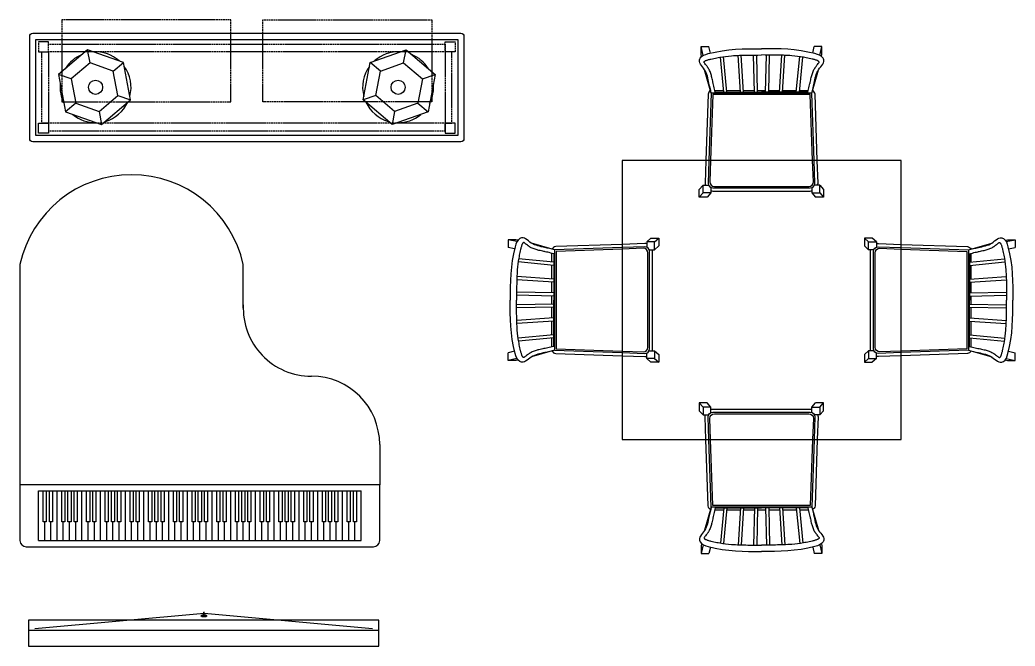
# Model space of a CAD drawing. Header units: millimetres. Extents: x -38686 to 870903, y -23218 to 232707.
# Drawn here: x 41065 to 44273, y 28173 to 30192 of the extents above; entities that cross this region are included whole.
import ezdxf

# ---------------------------------------------------------------- set-up
doc = ezdxf.new("R2010")
doc.units = ezdxf.units.MM
doc.header["$LTSCALE"] = 10
doc.linetypes.add('HIDDEN', pattern=[0.375, 0.25, -0.125])
doc.layers.add('40 - Detail Outline', color=142, linetype='Continuous')

msp = doc.modelspace()

# ---------------------------------------------------------------- linework, layer by layer
at = {"layer": '40 - Detail Outline', "color": 251}
for p, q in [((41290.794, 30053.721), (41282.844, 30096.286)), ((42301.841, 30053.721), (42309.79, 30096.286)), ((41365.868, 30027.252), (41398.756, 30055.42)), ((42226.766, 30027.252), (42193.879, 30055.42)), ((41230.335, 30001.939), (41189.497, 30016.337)), ((42362.3, 30001.939), (42403.138, 30016.337)), ((41380.483, 29949.002), (41421.321, 29934.604)), ((42212.152, 29949.002), (42171.314, 29934.604)), ((41244.949, 29923.688), (41212.062, 29895.521)), ((42347.685, 29923.688), (42380.573, 29895.521)), ((41320.024, 29897.22), (41327.974, 29854.655)), ((42272.611, 29897.22), (42264.661, 29854.655)), ((43267.05, 29659.577), (43255.109, 29645.967)), ((43643.167, 29659.577), (43655.109, 29645.967)), ((43267.05, 29634.577), (43255.109, 29620.967)), ((43292.05, 29634.577), (43280.109, 29620.967)), ((43618.167, 29634.577), (43630.109, 29620.967)), ((43643.167, 29634.577), (43655.109, 29620.967)), ((43085.526, 29476.394), (43099.136, 29488.335)), ((43110.526, 29476.394), (43124.136, 29488.335)), ((43801, 29476.394), (43787.389, 29488.335)), ((43826, 29476.394), (43812.389, 29488.335)), ((43110.526, 29451.394), (43124.136, 29463.335)), ((43801, 29451.394), (43787.389, 29463.335)), ((43085.526, 29100.277), (43099.136, 29088.335)), ((43110.526, 29125.277), (43124.136, 29113.335)), ((43110.526, 29100.277), (43124.136, 29088.335)), ((43801, 29125.277), (43787.389, 29113.335)), ((43801, 29100.277), (43787.389, 29088.335)), ((43826, 29100.277), (43812.389, 29088.335)), ((43267.05, 28943.402), (43255.109, 28957.012)), ((43292.05, 28943.402), (43280.109, 28957.012)), ((43618.167, 28943.402), (43630.109, 28957.012)), ((43643.167, 28943.402), (43655.109, 28957.012)), ((43267.05, 28918.402), (43255.109, 28932.012)), ((43643.167, 28918.402), (43655.109, 28932.012))]:
    msp.add_line(p, q, dxfattribs=at)
at = {"layer": '40 - Detail Outline', "color": 0}
for p, q in [((43267.408, 30077.941), (43261.081, 30106.678)), ((43290.758, 30085.435), (43286.081, 30106.678)), ((43620.767, 30085.435), (43625.444, 30106.678)), ((43644.117, 30077.941), (43650.444, 30106.678)), ((43262.594, 30074.805), (43261.081, 30081.678)), ((43648.931, 30074.805), (43650.444, 30081.678)), ((43293.748, 29956.457), (43272.127, 30031.506)), ((43617.777, 29956.457), (43639.398, 30031.506)), ((42667.162, 29477.344), (42638.425, 29483.671)), ((42659.668, 29453.994), (42638.425, 29458.671)), ((42670.298, 29482.158), (42663.425, 29483.671)), ((42788.646, 29451.004), (42713.597, 29472.625)), ((44122.88, 29451.004), (44197.929, 29472.625)), ((44241.227, 29482.158), (44248.1, 29483.671)), ((44244.363, 29477.344), (44273.1, 29483.671)), ((44251.858, 29453.994), (44273.1, 29458.671)), ((42659.668, 29123.985), (42638.425, 29119.308)), ((42667.162, 29100.635), (42638.425, 29094.308)), ((42788.646, 29126.975), (42713.597, 29105.354)), ((44122.88, 29126.975), (44197.929, 29105.354)), ((44244.363, 29100.635), (44273.1, 29094.308)), ((44251.858, 29123.985), (44273.1, 29119.308)), ((42670.298, 29095.821), (42663.425, 29094.308)), ((44241.227, 29095.821), (44248.1, 29094.308)), ((43293.748, 28621.521), (43272.127, 28546.472)), ((43617.777, 28621.521), (43639.398, 28546.472)), ((43262.594, 28503.174), (43261.081, 28496.301)), ((43267.408, 28500.038), (43261.081, 28471.301)), ((43290.758, 28492.543), (43286.081, 28471.301)), ((43620.767, 28492.543), (43625.444, 28471.301)), ((43644.117, 28500.038), (43650.444, 28471.301)), ((43648.931, 28503.174), (43650.444, 28496.301)), ((41092.48, 28224.246), (42221.773, 28224.246))]:
    msp.add_line(p, q, dxfattribs=at)
at = {"layer": '40 - Detail Outline', "color": 7}
for p, q in [((43333.93, 29959.563), (43323.021, 30072.461)), ((43343.976, 29959.563), (43332.922, 30073.968)), ((43387.976, 29959.563), (43380.277, 30078.192)), ((43397.997, 29959.563), (43390.274, 30078.563)), ((43432.684, 29959.563), (43430.23, 30078.919)), ((43442.686, 29959.563), (43440.231, 30078.959)), ((43468.839, 29959.563), (43471.294, 30078.959)), ((43478.841, 29959.563), (43481.296, 30078.919)), ((43513.529, 29959.563), (43521.252, 30078.563)), ((43523.55, 29959.563), (43531.249, 30078.192)), ((43567.549, 29959.563), (43578.604, 30073.968)), ((43577.596, 29959.563), (43588.505, 30072.461)), ((43270.367, 30055.418), (43270.245, 30055.861)), ((43641.159, 30055.418), (43641.281, 30055.861)), ((43305.04, 29964.985), (43333.406, 29964.985)), ((43306.372, 29959.563), (43455.763, 29959.563)), ((43343.452, 29964.985), (43387.624, 29964.985)), ((43397.645, 29964.985), (43432.573, 29964.985)), ((43442.575, 29964.985), (43468.951, 29964.985)), ((43605.154, 29959.563), (43455.763, 29959.563)), ((43478.953, 29964.985), (43513.881, 29964.985)), ((43523.902, 29964.985), (43568.073, 29964.985)), ((43578.12, 29964.985), (43606.486, 29964.985)), ((42689.686, 29474.385), (42689.242, 29474.507)), ((44221.84, 29474.385), (44222.283, 29474.507)), ((42785.54, 29410.822), (42672.642, 29421.731)), ((42780.118, 29411.346), (42780.118, 29439.712)), ((42785.54, 29438.38), (42785.54, 29288.989)), ((44125.985, 29438.38), (44125.985, 29288.989)), ((44125.985, 29410.822), (44238.883, 29421.731)), ((44131.408, 29411.346), (44131.408, 29439.712)), ((42785.54, 29400.776), (42671.135, 29411.83)), ((42780.118, 29357.128), (42780.118, 29401.3)), ((44125.985, 29400.776), (44240.39, 29411.83)), ((44131.408, 29357.128), (44131.408, 29401.3)), ((42785.54, 29356.777), (42666.911, 29364.475)), ((44125.985, 29356.777), (44244.615, 29364.475)), ((42785.54, 29346.756), (42666.54, 29354.478)), ((42780.118, 29312.179), (42780.118, 29347.107)), ((44125.985, 29346.756), (44244.985, 29354.478)), ((44131.408, 29312.179), (44131.408, 29347.107)), ((42785.54, 29302.066), (42666.144, 29304.521)), ((42785.54, 29312.068), (42666.184, 29314.522)), ((42780.118, 29275.802), (42780.118, 29302.177)), ((44125.985, 29312.068), (44245.342, 29314.522)), ((44125.985, 29302.066), (44245.382, 29304.521)), ((44131.408, 29275.802), (44131.408, 29302.177)), ((42785.54, 29275.913), (42666.144, 29273.458)), ((42785.54, 29265.911), (42666.184, 29263.456)), ((42780.118, 29230.871), (42780.118, 29265.799)), ((42785.54, 29139.598), (42785.54, 29288.989)), ((44125.985, 29139.598), (44125.985, 29288.989)), ((44125.985, 29275.913), (44245.382, 29273.458)), ((44125.985, 29265.911), (44245.342, 29263.456)), ((44131.408, 29230.871), (44131.408, 29265.799)), ((42785.54, 29231.223), (42666.54, 29223.5)), ((44125.985, 29231.223), (44244.985, 29223.5)), ((42785.54, 29221.202), (42666.911, 29213.503)), ((42780.118, 29176.679), (42780.118, 29220.85)), ((44125.985, 29221.202), (44244.615, 29213.503)), ((44131.408, 29176.679), (44131.408, 29220.85)), ((42785.54, 29177.203), (42671.135, 29166.148)), ((42785.54, 29167.156), (42672.642, 29156.247)), ((42780.118, 29138.266), (42780.118, 29166.632)), ((44125.985, 29177.203), (44240.39, 29166.148)), ((44125.985, 29167.156), (44238.883, 29156.247)), ((44131.408, 29138.266), (44131.408, 29166.632)), ((42689.686, 29103.593), (42689.242, 29103.471)), ((44221.84, 29103.593), (44222.283, 29103.471)), ((43305.04, 28612.993), (43333.406, 28612.993)), ((43306.372, 28618.416), (43455.763, 28618.416)), ((43333.93, 28618.416), (43323.021, 28505.518)), ((43343.976, 28618.416), (43332.922, 28504.011)), ((43343.452, 28612.993), (43387.624, 28612.993)), ((43387.976, 28618.416), (43380.277, 28499.786)), ((43397.997, 28618.416), (43390.274, 28499.416)), ((43397.645, 28612.993), (43432.573, 28612.993)), ((43432.684, 28618.416), (43430.23, 28499.059)), ((43442.686, 28618.416), (43440.231, 28499.019)), ((43442.575, 28612.993), (43468.951, 28612.993)), ((43605.154, 28618.416), (43455.763, 28618.416)), ((43468.839, 28618.416), (43471.294, 28499.019)), ((43478.841, 28618.416), (43481.296, 28499.059)), ((43478.953, 28612.993), (43513.881, 28612.993)), ((43513.529, 28618.416), (43521.252, 28499.416)), ((43523.55, 28618.416), (43531.249, 28499.786)), ((43523.902, 28612.993), (43568.073, 28612.993)), ((43567.549, 28618.416), (43578.604, 28504.011)), ((43577.596, 28618.416), (43588.505, 28505.518)), ((43578.12, 28612.993), (43606.486, 28612.993)), ((43270.367, 28522.561), (43270.245, 28522.118)), ((43641.159, 28522.561), (43641.281, 28522.118))]:
    msp.add_line(p, q, dxfattribs=at)
at = {"layer": '40 - Detail Outline', "color": 252, "linetype": 'Continuous'}
for p, q in [((41064.723, 29403.283), (41064.723, 28693.283)), ((41784.723, 29263.283), (41784.723, 29403.283)), ((42224.723, 28823.283), (42224.723, 28693.283)), ((41064.723, 28693.283), (41064.723, 28513.283)), ((42224.723, 28693.283), (41064.723, 28693.283)), ((42224.723, 28513.283), (42224.723, 28693.283)), ((41124.723, 28513.283), (41124.723, 28673.283)), ((41124.723, 28673.283), (42164.723, 28673.283)), ((41139.723, 28573.283), (41139.723, 28673.283)), ((41149.723, 28673.283), (41149.723, 28573.283)), ((41159.723, 28573.283), (41159.723, 28673.283)), ((41169.723, 28673.283), (41169.723, 28573.283)), ((41199.723, 28573.283), (41199.723, 28673.283)), ((41209.723, 28673.283), (41209.723, 28573.283)), ((41219.723, 28573.283), (41219.723, 28673.283)), ((41229.723, 28673.283), (41229.723, 28573.283)), ((41239.723, 28573.283), (41239.723, 28673.283)), ((41249.723, 28673.283), (41249.723, 28573.283)), ((41279.723, 28573.283), (41279.723, 28673.283)), ((41289.723, 28673.283), (41289.723, 28573.283)), ((41299.723, 28573.283), (41299.723, 28673.283)), ((41309.723, 28673.283), (41309.723, 28573.283)), ((41339.723, 28573.283), (41339.723, 28673.283)), ((41349.723, 28673.283), (41349.723, 28573.283)), ((41359.723, 28573.283), (41359.723, 28673.283)), ((41369.723, 28673.283), (41369.723, 28573.283)), ((41379.723, 28573.283), (41379.723, 28673.283)), ((41389.723, 28673.283), (41389.723, 28573.283)), ((41419.723, 28573.283), (41419.723, 28673.283)), ((41429.723, 28673.283), (41429.723, 28573.283)), ((41439.723, 28573.283), (41439.723, 28673.283)), ((41449.723, 28673.283), (41449.723, 28573.283)), ((41479.723, 28573.283), (41479.723, 28673.283)), ((41489.723, 28673.283), (41489.723, 28573.283)), ((41499.723, 28573.283), (41499.723, 28673.283)), ((41509.723, 28673.283), (41509.723, 28573.283)), ((41519.723, 28573.283), (41519.723, 28673.283)), ((41529.723, 28673.283), (41529.723, 28573.283)), ((41559.723, 28573.283), (41559.723, 28673.283)), ((41569.723, 28673.283), (41569.723, 28573.283)), ((41579.723, 28573.283), (41579.723, 28673.283)), ((41589.723, 28673.283), (41589.723, 28573.283)), ((41619.723, 28573.283), (41619.723, 28673.283)), ((41629.723, 28673.283), (41629.723, 28573.283)), ((41639.723, 28573.283), (41639.723, 28673.283)), ((41649.723, 28673.283), (41649.723, 28573.283)), ((41659.723, 28573.283), (41659.723, 28673.283)), ((41669.723, 28673.283), (41669.723, 28573.283)), ((41699.723, 28573.283), (41699.723, 28673.283)), ((41709.723, 28673.283), (41709.723, 28573.283)), ((41719.723, 28573.283), (41719.723, 28673.283)), ((41729.723, 28673.283), (41729.723, 28573.283)), ((41759.723, 28573.283), (41759.723, 28673.283)), ((41769.723, 28673.283), (41769.723, 28573.283)), ((41779.723, 28573.283), (41779.723, 28673.283)), ((41789.723, 28673.283), (41789.723, 28573.283)), ((41799.723, 28573.283), (41799.723, 28673.283)), ((41809.723, 28673.283), (41809.723, 28573.283)), ((41839.723, 28573.283), (41839.723, 28673.283)), ((41849.723, 28673.283), (41849.723, 28573.283)), ((41859.723, 28573.283), (41859.723, 28673.283)), ((41869.723, 28673.283), (41869.723, 28573.283)), ((41899.723, 28573.283), (41899.723, 28673.283)), ((41909.723, 28673.283), (41909.723, 28573.283)), ((41919.723, 28573.283), (41919.723, 28673.283)), ((41929.723, 28673.283), (41929.723, 28573.283)), ((41939.723, 28573.283), (41939.723, 28673.283)), ((41949.723, 28673.283), (41949.723, 28573.283)), ((41979.723, 28573.283), (41979.723, 28673.283)), ((41989.723, 28673.283), (41989.723, 28573.283)), ((41999.723, 28573.283), (41999.723, 28673.283)), ((42009.723, 28673.283), (42009.723, 28573.283)), ((42039.723, 28573.283), (42039.723, 28673.283)), ((42049.723, 28673.283), (42049.723, 28573.283)), ((42059.723, 28573.283), (42059.723, 28673.283)), ((42069.723, 28673.283), (42069.723, 28573.283)), ((42079.723, 28573.283), (42079.723, 28673.283)), ((42089.723, 28673.283), (42089.723, 28573.283)), ((42119.723, 28573.283), (42119.723, 28673.283)), ((42129.723, 28673.283), (42129.723, 28573.283)), ((42139.723, 28573.283), (42139.723, 28673.283)), ((42149.723, 28673.283), (42149.723, 28573.283)), ((42164.723, 28513.283), (42164.723, 28673.283)), ((41144.723, 28573.283), (41139.723, 28573.283)), ((41149.723, 28573.283), (41144.723, 28573.283)), ((41164.723, 28573.283), (41159.723, 28573.283)), ((41169.723, 28573.283), (41164.723, 28573.283)), ((41204.723, 28573.283), (41199.723, 28573.283)), ((41209.723, 28573.283), (41204.723, 28573.283)), ((41224.723, 28573.283), (41219.723, 28573.283)), ((41229.723, 28573.283), (41224.723, 28573.283)), ((41244.723, 28573.283), (41239.723, 28573.283)), ((41249.723, 28573.283), (41244.723, 28573.283)), ((41284.723, 28573.283), (41279.723, 28573.283)), ((41289.723, 28573.283), (41284.723, 28573.283)), ((41304.723, 28573.283), (41299.723, 28573.283)), ((41309.723, 28573.283), (41304.723, 28573.283)), ((41344.723, 28573.283), (41339.723, 28573.283)), ((41349.723, 28573.283), (41344.723, 28573.283)), ((41364.723, 28573.283), (41359.723, 28573.283)), ((41369.723, 28573.283), (41364.723, 28573.283)), ((41384.723, 28573.283), (41379.723, 28573.283)), ((41389.723, 28573.283), (41384.723, 28573.283)), ((41424.723, 28573.283), (41419.723, 28573.283)), ((41429.723, 28573.283), (41424.723, 28573.283)), ((41444.723, 28573.283), (41439.723, 28573.283)), ((41449.723, 28573.283), (41444.723, 28573.283)), ((41484.723, 28573.283), (41479.723, 28573.283)), ((41489.723, 28573.283), (41484.723, 28573.283)), ((41504.723, 28573.283), (41499.723, 28573.283)), ((41509.723, 28573.283), (41504.723, 28573.283)), ((41524.723, 28573.283), (41519.723, 28573.283)), ((41529.723, 28573.283), (41524.723, 28573.283)), ((41564.723, 28573.283), (41559.723, 28573.283)), ((41569.723, 28573.283), (41564.723, 28573.283)), ((41584.723, 28573.283), (41579.723, 28573.283)), ((41589.723, 28573.283), (41584.723, 28573.283)), ((41624.723, 28573.283), (41619.723, 28573.283)), ((41629.723, 28573.283), (41624.723, 28573.283)), ((41644.723, 28573.283), (41639.723, 28573.283)), ((41649.723, 28573.283), (41644.723, 28573.283)), ((41664.723, 28573.283), (41659.723, 28573.283)), ((41669.723, 28573.283), (41664.723, 28573.283)), ((41704.723, 28573.283), (41699.723, 28573.283)), ((41709.723, 28573.283), (41704.723, 28573.283)), ((41724.723, 28573.283), (41719.723, 28573.283)), ((41729.723, 28573.283), (41724.723, 28573.283)), ((41764.723, 28573.283), (41759.723, 28573.283)), ((41769.723, 28573.283), (41764.723, 28573.283)), ((41784.723, 28573.283), (41779.723, 28573.283)), ((41789.723, 28573.283), (41784.723, 28573.283)), ((41804.723, 28573.283), (41799.723, 28573.283)), ((41809.723, 28573.283), (41804.723, 28573.283)), ((41844.723, 28573.283), (41839.723, 28573.283)), ((41849.723, 28573.283), (41844.723, 28573.283)), ((41864.723, 28573.283), (41859.723, 28573.283)), ((41869.723, 28573.283), (41864.723, 28573.283)), ((41904.723, 28573.283), (41899.723, 28573.283)), ((41909.723, 28573.283), (41904.723, 28573.283)), ((41924.723, 28573.283), (41919.723, 28573.283)), ((41929.723, 28573.283), (41924.723, 28573.283)), ((41944.723, 28573.283), (41939.723, 28573.283)), ((41949.723, 28573.283), (41944.723, 28573.283)), ((41984.723, 28573.283), (41979.723, 28573.283)), ((41989.723, 28573.283), (41984.723, 28573.283)), ((42004.723, 28573.283), (41999.723, 28573.283)), ((42009.723, 28573.283), (42004.723, 28573.283)), ((42044.723, 28573.283), (42039.723, 28573.283)), ((42049.723, 28573.283), (42044.723, 28573.283)), ((42064.723, 28573.283), (42059.723, 28573.283)), ((42069.723, 28573.283), (42064.723, 28573.283)), ((42084.723, 28573.283), (42079.723, 28573.283)), ((42089.723, 28573.283), (42084.723, 28573.283)), ((42124.723, 28573.283), (42119.723, 28573.283)), ((42129.723, 28573.283), (42124.723, 28573.283)), ((42144.723, 28573.283), (42139.723, 28573.283)), ((42149.723, 28573.283), (42144.723, 28573.283)), ((41084.723, 28493.283), (42204.723, 28493.283)), ((41124.723, 28513.283), (41144.723, 28513.283)), ((41144.723, 28513.283), (41164.723, 28513.283)), ((41164.723, 28513.283), (41184.723, 28513.283)), ((41184.723, 28513.283), (41204.723, 28513.283)), ((41204.723, 28513.283), (41224.723, 28513.283)), ((41224.723, 28513.283), (41244.723, 28513.283)), ((41244.723, 28513.283), (41264.723, 28513.283)), ((41264.723, 28513.283), (41284.723, 28513.283)), ((41284.723, 28513.283), (41304.723, 28513.283)), ((41304.723, 28513.283), (41324.723, 28513.283)), ((41324.723, 28513.283), (41344.723, 28513.283)), ((41344.723, 28513.283), (41364.723, 28513.283)), ((41364.723, 28513.283), (41384.723, 28513.283)), ((41384.723, 28513.283), (41404.723, 28513.283)), ((41404.723, 28513.283), (41424.723, 28513.283)), ((41424.723, 28513.283), (41444.723, 28513.283)), ((41444.723, 28513.283), (41464.723, 28513.283)), ((41464.723, 28513.283), (41484.723, 28513.283)), ((41484.723, 28513.283), (41504.723, 28513.283)), ((41504.723, 28513.283), (41524.723, 28513.283)), ((41524.723, 28513.283), (41544.723, 28513.283)), ((41544.723, 28513.283), (41564.723, 28513.283)), ((41564.723, 28513.283), (41584.723, 28513.283)), ((41584.723, 28513.283), (41604.723, 28513.283)), ((41604.723, 28513.283), (41624.723, 28513.283)), ((41624.723, 28513.283), (41644.723, 28513.283)), ((41644.723, 28513.283), (41664.723, 28513.283)), ((41664.723, 28513.283), (41684.723, 28513.283)), ((41684.723, 28513.283), (41704.723, 28513.283)), ((41704.723, 28513.283), (41724.723, 28513.283)), ((41724.723, 28513.283), (41744.723, 28513.283)), ((41744.723, 28513.283), (41764.723, 28513.283)), ((41764.723, 28513.283), (41784.723, 28513.283)), ((41784.723, 28513.283), (41804.723, 28513.283)), ((41804.723, 28513.283), (41824.723, 28513.283)), ((41824.723, 28513.283), (41844.723, 28513.283)), ((41844.723, 28513.283), (41864.723, 28513.283)), ((41864.723, 28513.283), (41884.723, 28513.283)), ((41884.723, 28513.283), (41904.723, 28513.283)), ((41904.723, 28513.283), (41924.723, 28513.283)), ((41924.723, 28513.283), (41944.723, 28513.283)), ((41944.723, 28513.283), (41964.723, 28513.283)), ((41964.723, 28513.283), (41984.723, 28513.283)), ((41984.723, 28513.283), (42004.723, 28513.283)), ((42004.723, 28513.283), (42024.723, 28513.283)), ((42024.723, 28513.283), (42044.723, 28513.283)), ((42044.723, 28513.283), (42064.723, 28513.283)), ((42064.723, 28513.283), (42084.723, 28513.283)), ((42084.723, 28513.283), (42104.723, 28513.283)), ((42104.723, 28513.283), (42124.723, 28513.283)), ((42124.723, 28513.283), (42144.723, 28513.283)), ((42144.723, 28513.283), (42164.723, 28513.283))]:
    msp.add_line(p, q, dxfattribs=at)
at = {"layer": '40 - Detail Outline', "color": 251, "linetype": 'Continuous'}
for p, q in [((41184.723, 28513.283), (41184.723, 28673.283)), ((41264.723, 28513.283), (41264.723, 28673.283)), ((41324.723, 28513.283), (41324.723, 28673.283)), ((41404.723, 28513.283), (41404.723, 28673.283)), ((41464.723, 28513.283), (41464.723, 28673.283)), ((41544.723, 28513.283), (41544.723, 28673.283)), ((41604.723, 28513.283), (41604.723, 28673.283)), ((41684.723, 28513.283), (41684.723, 28673.283)), ((41744.723, 28513.283), (41744.723, 28673.283)), ((41824.723, 28513.283), (41824.723, 28673.283)), ((41884.723, 28513.283), (41884.723, 28673.283)), ((41964.723, 28513.283), (41964.723, 28673.283)), ((42024.723, 28513.283), (42024.723, 28673.283)), ((42104.723, 28513.283), (42104.723, 28673.283)), ((41144.723, 28513.283), (41144.723, 28573.283)), ((41164.723, 28513.283), (41164.723, 28573.283)), ((41204.723, 28513.283), (41204.723, 28573.283)), ((41224.723, 28513.283), (41224.723, 28573.283)), ((41244.723, 28513.283), (41244.723, 28573.283)), ((41284.723, 28513.283), (41284.723, 28573.283)), ((41304.723, 28513.283), (41304.723, 28573.283)), ((41344.723, 28513.283), (41344.723, 28573.283)), ((41364.723, 28513.283), (41364.723, 28573.283)), ((41384.723, 28513.283), (41384.723, 28573.283)), ((41424.723, 28513.283), (41424.723, 28573.283)), ((41444.723, 28513.283), (41444.723, 28573.283)), ((41484.723, 28513.283), (41484.723, 28573.283)), ((41504.723, 28513.283), (41504.723, 28573.283)), ((41524.723, 28513.283), (41524.723, 28573.283)), ((41564.723, 28513.283), (41564.723, 28573.283)), ((41584.723, 28513.283), (41584.723, 28573.283)), ((41624.723, 28513.283), (41624.723, 28573.283)), ((41644.723, 28513.283), (41644.723, 28573.283)), ((41664.723, 28513.283), (41664.723, 28573.283)), ((41704.723, 28513.283), (41704.723, 28573.283)), ((41724.723, 28513.283), (41724.723, 28573.283)), ((41764.723, 28513.283), (41764.723, 28573.283)), ((41784.723, 28513.283), (41784.723, 28573.283)), ((41804.723, 28513.283), (41804.723, 28573.283)), ((41844.723, 28513.283), (41844.723, 28573.283)), ((41864.723, 28513.283), (41864.723, 28573.283)), ((41904.723, 28513.283), (41904.723, 28573.283)), ((41924.723, 28513.283), (41924.723, 28573.283)), ((41944.723, 28513.283), (41944.723, 28573.283)), ((41984.723, 28513.283), (41984.723, 28573.283)), ((42004.723, 28513.283), (42004.723, 28573.283)), ((42044.723, 28513.283), (42044.723, 28573.283)), ((42064.723, 28513.283), (42064.723, 28573.283)), ((42084.723, 28513.283), (42084.723, 28573.283)), ((42124.723, 28513.283), (42124.723, 28573.283)), ((42144.723, 28513.283), (42144.723, 28573.283))]:
    msp.add_line(p, q, dxfattribs=at)
at = {"layer": '40 - Detail Outline', "color": 252}
for p, q in [((41649.244, 28269.531), (41649.244, 28271.187)), ((41657.553, 28272.888), (41657.553, 28282.455)), ((41658.553, 28282.455), (41657.553, 28282.455)), ((41658.553, 28272.888), (41658.553, 28282.455)), ((41666.861, 28269.531), (41666.861, 28271.187))]:
    msp.add_line(p, q, dxfattribs=at)
at = {"layer": '40 - Detail Outline', "color": 251, "linetype": 'HIDDEN'}
for points in [[(41199.884, 29928.047), (41744.588, 29928.047), (41744.588, 30192.457), (41199.884, 30192.457)], [(42392.751, 29928.047), (41848.047, 29928.047), (41848.047, 30192.457), (42392.751, 30192.457)], [(41125.039, 30089.574), (41157.039, 30089.574), (41157.039, 30121.574), (41125.039, 30121.574)], [(42435.596, 30089.574), (41157.039, 30089.574), (41157.039, 30114.085), (42435.596, 30114.085)], [(42467.596, 30089.574), (42435.596, 30089.574), (42435.596, 30121.574), (42467.596, 30121.574)], [(41157.039, 29859.605), (41135.198, 29859.605), (41135.198, 30089.574), (41157.039, 30089.574)], [(42435.596, 29859.605), (42457.437, 29859.605), (42457.437, 30089.574), (42435.596, 30089.574)], [(41125.039, 29859.605), (41157.039, 29859.605), (41157.039, 29827.605), (41125.039, 29827.605)], [(42435.596, 29859.605), (41157.039, 29859.605), (41157.039, 29835.095), (42435.596, 29835.095)], [(42467.596, 29859.605), (42435.596, 29859.605), (42435.596, 29827.605), (42467.596, 29827.605)]]:
    msp.add_lwpolyline(points, close=True, dxfattribs=at)
at = {"layer": '40 - Detail Outline', "color": 0}
msp.add_lwpolyline([(42486.317, 29799.671), (41106.317, 29799.671, -0.41421356), (41096.317, 29809.671), (41096.317, 30139.509, -0.41421356), (41106.317, 30149.509), (42486.317, 30149.509, -0.41421356), (42496.317, 30139.509), (42496.317, 29809.671, -0.41421356)], format="xyb", close=True, dxfattribs=at)
for points in [[(42476.317, 29819.671), (41116.317, 29819.671), (41116.317, 30129.509), (42476.317, 30129.509)], [(43905.412, 29738.989), (43006.114, 29738.989), (43006.114, 28838.989), (43905.412, 28838.989)], [(42221.773, 28256.692), (41092.48, 28256.692), (41092.48, 28173.04), (42221.773, 28173.04)]]:
    msp.add_lwpolyline(points, close=True, dxfattribs=at)
at = {"layer": '40 - Detail Outline', "color": 7}
for points in [[(41212.062, 29895.521), (41327.974, 29854.655), (41421.321, 29934.604), (41398.756, 30055.42), (41282.844, 30096.286), (41189.497, 30016.337)], [(42380.573, 29895.521), (42264.661, 29854.655), (42171.314, 29934.604), (42193.879, 30055.42), (42309.79, 30096.286), (42403.138, 30016.337)], [(41244.949, 29923.688), (41320.024, 29897.22), (41380.483, 29949.002), (41365.868, 30027.252), (41290.794, 30053.721), (41230.335, 30001.939)], [(42347.685, 29923.688), (42272.611, 29897.22), (42212.152, 29949.002), (42226.766, 30027.252), (42301.841, 30053.721), (42362.3, 30001.939)]]:
    msp.add_lwpolyline(points, close=True, dxfattribs=at)
at = {"layer": '40 - Detail Outline', "color": 0}
for points in [[(43261.081, 30081.678), (43261.081, 30106.678), (43286.081, 30106.678)], [(43650.444, 30081.678), (43650.444, 30106.678), (43625.444, 30106.678)], [(43625.254, 29738.989), (43617.777, 29956.457), (43293.748, 29956.457), (43286.271, 29738.989)], [(43620.342, 29738.989), (43612.777, 29951.457), (43298.748, 29951.457), (43291.183, 29738.989)], [(42663.425, 29483.671), (42638.425, 29483.671), (42638.425, 29458.671)], [(43006.114, 29458.481), (42788.646, 29451.004), (42788.646, 29126.975), (43006.114, 29119.498)], [(43006.114, 29453.569), (42793.646, 29446.004), (42793.646, 29131.975), (43006.114, 29124.41)], [(43905.412, 29458.481), (44122.88, 29451.004), (44122.88, 29126.975), (43905.412, 29119.498)], [(43905.412, 29453.569), (44117.88, 29446.004), (44117.88, 29131.975), (43905.412, 29124.41)], [(44248.1, 29483.671), (44273.1, 29483.671), (44273.1, 29458.671)], [(42663.425, 29094.308), (42638.425, 29094.308), (42638.425, 29119.308)], [(44248.1, 29094.308), (44273.1, 29094.308), (44273.1, 29119.308)], [(43625.254, 28838.989), (43617.777, 28621.521), (43293.748, 28621.521), (43286.271, 28838.989)], [(43620.342, 28838.989), (43612.777, 28626.521), (43298.748, 28626.521), (43291.183, 28838.989)], [(43261.081, 28496.301), (43261.081, 28471.301), (43286.081, 28471.301)], [(43650.444, 28496.301), (43650.444, 28471.301), (43625.444, 28471.301)]]:
    msp.add_lwpolyline(points, dxfattribs=at)
for points in [[(43291.362, 29964.739, 0.25562514), (43283.39, 29952.751), (43276.204, 29738.989)], [(43635.322, 29738.989), (43628.136, 29952.751, 0.25562514), (43620.163, 29964.739)], [(43006.114, 29468.548), (42792.352, 29461.362, 0.25562514), (42780.364, 29453.39)], [(43905.412, 29468.548), (44119.174, 29461.362, -0.25562514), (44131.161, 29453.39)], [(42780.364, 29124.589, 0.25562514), (42792.352, 29116.617), (43006.114, 29109.43)], [(44131.161, 29124.589, -0.25562514), (44119.174, 29116.617), (43905.412, 29109.43)], [(43291.362, 28613.24, -0.25562514), (43283.39, 28625.228), (43276.204, 28838.989)], [(43635.322, 28838.989), (43628.136, 28625.228, -0.25562514), (43620.163, 28613.24)]]:
    msp.add_lwpolyline(points, format="xyb", dxfattribs=at)
at = {"layer": '40 - Detail Outline', "color": 251}
for points in [[(43276.204, 29738.989), (43273.753, 29666.095, 0.06587297), (43274.487, 29659.577)], [(43286.271, 29738.989), (43283.748, 29665.608, 0.41421356), (43298.748, 29650.608)], [(43291.183, 29738.989), (43288.748, 29670.608, 0.41421356), (43303.748, 29655.608)], [(43298.748, 29650.608), (43612.777, 29650.608, 0.41421356), (43627.777, 29665.608), (43625.254, 29738.989)], [(43303.748, 29655.608), (43607.777, 29655.608, 0.41421356), (43622.777, 29670.608), (43620.342, 29738.989)], [(43637.039, 29659.577, 0.06587297), (43637.773, 29666.095), (43635.322, 29738.989)], [(43292.05, 29641.522, 0.06791001), (43298.748, 29640.608), (43612.777, 29640.608, 0.05438092), (43618.167, 29641.196, 0.05438092)], [(43085.526, 29470.265, 0.06587297), (43079.008, 29470.999), (43006.114, 29468.548)], [(43094.495, 29131.975), (43094.495, 29446.004, 0.41421356), (43079.495, 29461.004), (43006.114, 29458.481)], [(43089.495, 29136.975), (43089.495, 29441.004, 0.41421356), (43074.495, 29456.004), (43006.114, 29453.569)], [(43817.03, 29131.975), (43817.03, 29446.004, -0.41421356), (43832.03, 29461.004), (43905.412, 29458.481)], [(43822.03, 29136.975), (43822.03, 29441.004, -0.41421356), (43837.03, 29456.004), (43905.412, 29453.569)], [(43826, 29470.265, -0.06587297), (43832.517, 29470.999), (43905.412, 29468.548)], [(43103.581, 29125.277, 0.06791001), (43104.495, 29131.975), (43104.495, 29446.004, 0.05438092), (43103.907, 29451.394, 0.05438092)], [(43807.944, 29125.277, -0.06791001), (43807.03, 29131.975), (43807.03, 29446.004, -0.05438092), (43807.618, 29451.394, -0.05438092)], [(43006.114, 29124.41), (43074.495, 29121.975, 0.41421356), (43089.495, 29136.975)], [(43905.412, 29124.41), (43837.03, 29121.975, -0.41421356), (43822.03, 29136.975)], [(43006.114, 29119.498), (43079.495, 29116.975, 0.41421356), (43094.495, 29131.975)], [(43006.114, 29109.43), (43079.008, 29106.98, 0.06587297), (43085.526, 29107.713)], [(43905.412, 29119.498), (43832.03, 29116.975, -0.41421356), (43817.03, 29131.975)], [(43905.412, 29109.43), (43832.517, 29106.98, -0.06587297), (43826, 29107.713)], [(43276.204, 28838.989), (43273.753, 28911.884, -0.06587297), (43274.487, 28918.402)], [(43286.271, 28838.989), (43283.748, 28912.371, -0.41421356), (43298.748, 28927.371)], [(43291.183, 28838.989), (43288.748, 28907.371, -0.41421356), (43303.748, 28922.371)], [(43292.05, 28936.457, -0.06791001), (43298.748, 28937.371), (43612.777, 28937.371, -0.05438092), (43618.167, 28936.783, -0.05438092)], [(43298.748, 28927.371), (43612.777, 28927.371, -0.41421356), (43627.777, 28912.371), (43625.254, 28838.989)], [(43303.748, 28922.371), (43607.777, 28922.371, -0.41421356), (43622.777, 28907.371), (43620.342, 28838.989)], [(43637.039, 28918.402, -0.06587297), (43637.773, 28911.884), (43635.322, 28838.989)]]:
    msp.add_lwpolyline(points, format="xyb", dxfattribs=at)
for points in [[(43280.109, 29620.967), (43255.109, 29620.967), (43255.109, 29645.967)], [(43292.05, 29652.186), (43292.05, 29634.577), (43267.05, 29634.577), (43267.05, 29659.577), (43285.014, 29659.577)], [(43618.167, 29651.61), (43618.167, 29634.577), (43643.167, 29634.577), (43643.167, 29659.577), (43626.511, 29659.577)], [(43655.109, 29645.967), (43655.109, 29620.967), (43630.109, 29620.967)], [(43099.136, 29488.335), (43124.136, 29488.335), (43124.136, 29463.335)], [(43812.389, 29488.335), (43787.389, 29488.335), (43787.389, 29463.335)], [(43093.493, 29451.394), (43110.526, 29451.394), (43110.526, 29476.394), (43085.526, 29476.394), (43085.526, 29459.738)], [(43818.032, 29451.394), (43801, 29451.394), (43801, 29476.394), (43826, 29476.394), (43826, 29459.738)], [(43092.917, 29125.277), (43110.526, 29125.277), (43110.526, 29100.277), (43085.526, 29100.277), (43085.526, 29118.241)], [(43124.136, 29113.335), (43124.136, 29088.335), (43099.136, 29088.335)], [(43787.389, 29113.335), (43787.389, 29088.335), (43812.389, 29088.335)], [(43818.609, 29125.277), (43801, 29125.277), (43801, 29100.277), (43826, 29100.277), (43826, 29118.241)], [(43280.109, 28957.012), (43255.109, 28957.012), (43255.109, 28932.012)], [(43292.05, 28925.792), (43292.05, 28943.402), (43267.05, 28943.402), (43267.05, 28918.402), (43285.014, 28918.402)], [(43618.167, 28926.369), (43618.167, 28943.402), (43643.167, 28943.402), (43643.167, 28918.402), (43626.511, 28918.402)], [(43655.109, 28932.012), (43655.109, 28957.012), (43630.109, 28957.012)]]:
    msp.add_lwpolyline(points, dxfattribs=at)
at = {"layer": '40 - Detail Outline', "color": 252}
msp.add_lwpolyline([(41112.48, 28230.107), (41658.283, 28278.776), (42201.773, 28230.107)], dxfattribs=at)
at = {"layer": '40 - Detail Outline', "color": 7}
for centre in [(41308.633, 29975.146), (42284.001, 29975.146)]:
    msp.add_circle(centre, 22.804, dxfattribs=at)
at = {"layer": '40 - Detail Outline', "color": 251}
for centre, start, end in [((41308.633, 29975.146), 112.582512, 148.575967), ((41308.633, 29975.146), 48.079415, 93.079064), ((42284.001, 29975.146), 86.920936, 131.920585), ((42284.001, 29975.146), 31.424033, 67.417488), ((41308.633, 29975.146), 345.186422, 35.972057), ((42284.001, 29975.146), 144.027943, 194.813578), ((41308.633, 29975.146), 173.869967, 207.288512), ((42284.001, 29975.146), 332.711488, 6.130033), ((41308.633, 29975.146), 286.097151, 335.061328), ((42284.001, 29975.146), 204.938672, 253.902849), ((41308.633, 29975.146), 230.179624, 270.978856), ((42284.001, 29975.146), 269.021144, 309.820376)]:
    msp.add_arc(centre, 114.379, start, end, dxfattribs=at)
at = {"layer": '40 - Detail Outline', "color": 252, "linetype": 'Continuous'}
for centre, radius, start, end in [((41424.723, 29324.835), 368.448, 12.29325, 167.7067), ((42004.723, 29263.283), 220, 177.3974, 270), ((42004.723, 28823.283), 220, 0, 90), ((41084.723, 28513.283), 20, 180, 270), ((42204.723, 28513.283), 20, 270, 0)]:
    msp.add_arc(centre, radius, start, end, dxfattribs=at)
at = {"layer": '40 - Detail Outline', "color": 252}
msp.add_ellipse((41658.052, 28269.531), major_axis=(-8.809, 0), ratio=0.26759997, dxfattribs=at)
at = {"layer": '40 - Detail Outline', "color": 0}
for points, knots in [([(43293.748, 29956.457), (43291.174, 29966.92), (43284.978, 29992.109), (43278.894, 30027.057), (43260.235, 30045.531), (43253.937, 30058.726), (43258.53, 30076.415), (43334.733, 30099.614), (43400.101, 30099.69), (43455.763, 30099.645)], [0, 0, 0, 0, 32.57715137, 78.42867812, 101.30605396, 109.98238013, 120.95051628, 150.95316852, 323.73230532, 323.73230532, 323.73230532, 323.73230532]), ([(43617.777, 29956.457), (43620.351, 29966.92), (43626.548, 29992.109), (43632.631, 30027.057), (43651.291, 30045.531), (43657.588, 30058.726), (43652.996, 30076.415), (43576.792, 30099.614), (43511.424, 30099.69), (43455.763, 30099.645)], [0, 0, 0, 0, 32.57715137, 78.42867812, 101.30605396, 109.98238013, 120.95051628, 150.95316852, 323.73230532, 323.73230532, 323.73230532, 323.73230532]), ([(43270.245, 30055.861), (43270.231, 30055.902), (43270.215, 30055.956), (43270.205, 30056.149), (43270.184, 30056.318), (43270.304, 30056.682), (43270.382, 30056.878), (43270.523, 30057.174), (43270.58, 30057.283), (43270.694, 30057.482), (43270.754, 30057.577), (43270.95, 30057.863), (43271.101, 30058.053), (43271.485, 30058.466), (43271.719, 30058.689), (43272.304, 30059.17), (43272.656, 30059.429), (43273.723, 30060.121), (43274.535, 30060.569), (43276.467, 30061.472), (43277.585, 30061.925), (43280.069, 30062.81), (43281.435, 30063.243), (43284.351, 30064.093), (43285.902, 30064.511), (43289.131, 30065.356), (43290.742, 30065.767), (43295.565, 30066.962), (43298.767, 30067.71), (43308.335, 30069.821), (43314.665, 30071.048), (43333.535, 30074.252), (43345.957, 30075.753), (43376.02, 30078.285), (43393.571, 30078.821), (43425.55, 30078.983), (43439.972, 30078.754), (43455.763, 30079.259)], [136.27052956, 136.27052956, 136.27052956, 136.27052956, 137.49414178, 137.49414178, 139.9413662, 139.9413662, 142.38859063, 142.38859063, 143.92442163, 143.92442163, 145.46025264, 145.46025264, 148.53191465, 148.53191465, 151.60357665, 151.60357665, 154.67523866, 154.67523866, 159.45140784, 159.45140784, 164.22757701, 164.22757701, 169.00374619, 169.00374619, 173.77991536, 173.77991536, 178.55608454, 178.55608454, 188.10842288, 188.10842288, 207.21309958, 207.21309958, 245.42245298, 245.42245298, 300.31168215, 300.31168215, 345.34487244, 345.34487244, 345.34487244, 345.34487244]), ([(43641.281, 30055.861), (43641.295, 30055.902), (43641.311, 30055.956), (43641.32, 30056.149), (43641.341, 30056.318), (43641.222, 30056.682), (43641.144, 30056.878), (43641.003, 30057.174), (43640.946, 30057.283), (43640.831, 30057.482), (43640.771, 30057.577), (43640.576, 30057.863), (43640.425, 30058.053), (43640.041, 30058.466), (43639.807, 30058.689), (43639.222, 30059.17), (43638.87, 30059.429), (43637.802, 30060.121), (43636.99, 30060.569), (43635.059, 30061.472), (43633.941, 30061.925), (43631.457, 30062.81), (43630.091, 30063.243), (43627.175, 30064.093), (43625.624, 30064.511), (43622.394, 30065.356), (43620.783, 30065.767), (43615.96, 30066.962), (43612.759, 30067.71), (43603.191, 30069.821), (43596.861, 30071.048), (43577.991, 30074.252), (43565.568, 30075.753), (43535.506, 30078.285), (43517.954, 30078.821), (43485.975, 30078.983), (43471.553, 30078.754), (43455.763, 30079.259)], [136.27052956, 136.27052956, 136.27052956, 136.27052956, 137.49414178, 137.49414178, 139.9413662, 139.9413662, 142.38859063, 142.38859063, 143.92442163, 143.92442163, 145.46025264, 145.46025264, 148.53191465, 148.53191465, 151.60357665, 151.60357665, 154.67523866, 154.67523866, 159.45140784, 159.45140784, 164.22757701, 164.22757701, 169.00374619, 169.00374619, 173.77991536, 173.77991536, 178.55608454, 178.55608454, 188.10842288, 188.10842288, 207.21309958, 207.21309958, 245.42245298, 245.42245298, 300.31168215, 300.31168215, 345.34487244, 345.34487244, 345.34487244, 345.34487244]), ([(43306.372, 29959.563), (43304.826, 29965.845), (43303.293, 29972.081), (43301.156, 29981.191), (43300.501, 29984.045), (43299.578, 29988.199), (43299.296, 29989.489), (43298.462, 29993.368), (43297.91, 29996.026), (43296.75, 30001.455), (43296.143, 30004.223), (43294.489, 30011.121), (43293.371, 30015.291), (43290.591, 30023.656), (43288.928, 30027.854), (43286.132, 30033.36), (43285.381, 30034.735), (43284.151, 30036.812), (43283.712, 30037.524), (43282.924, 30038.75), (43282.582, 30039.266), (43281.897, 30040.271), (43281.552, 30040.761), (43280.519, 30042.201), (43279.83, 30043.119), (43277.738, 30045.833), (43276.366, 30047.514), (43273.829, 30050.678), (43272.664, 30052.159), (43271.282, 30054.071), (43270.939, 30054.562), (43270.53, 30055.17), (43270.448, 30055.294), (43270.367, 30055.418)], [0, 0, 0, 0, 19.55960044, 19.55960044, 28.45991601, 28.45991601, 32.45695727, 32.45695727, 40.4510398, 40.4510398, 48.44512232, 48.44512232, 60.12364507, 60.12364507, 71.80216781, 71.80216781, 75.72333697, 75.72333697, 77.78716179, 77.78716179, 79.2984976, 79.2984976, 80.80983341, 80.80983341, 83.83250503, 83.83250503, 90.10403329, 90.10403329, 96.37556155, 96.37556155, 98.59913399, 98.59913399, 99.17238689, 99.17238689, 99.17238689, 99.17238689]), ([(43605.154, 29959.563), (43606.699, 29965.845), (43608.233, 29972.081), (43610.37, 29981.191), (43611.025, 29984.045), (43611.947, 29988.199), (43612.229, 29989.489), (43613.064, 29993.368), (43613.616, 29996.026), (43614.775, 30001.455), (43615.383, 30004.223), (43617.037, 30011.121), (43618.155, 30015.291), (43620.935, 30023.656), (43622.598, 30027.854), (43625.393, 30033.36), (43626.145, 30034.735), (43627.374, 30036.812), (43627.813, 30037.524), (43628.601, 30038.75), (43628.944, 30039.266), (43629.629, 30040.271), (43629.973, 30040.761), (43631.006, 30042.201), (43631.695, 30043.119), (43633.788, 30045.833), (43635.16, 30047.514), (43637.697, 30050.678), (43638.862, 30052.159), (43640.243, 30054.071), (43640.587, 30054.562), (43640.995, 30055.17), (43641.078, 30055.294), (43641.159, 30055.418)], [0, 0, 0, 0, 19.55960044, 19.55960044, 28.45991601, 28.45991601, 32.45695727, 32.45695727, 40.4510398, 40.4510398, 48.44512232, 48.44512232, 60.12364507, 60.12364507, 71.80216781, 71.80216781, 75.72333697, 75.72333697, 77.78716179, 77.78716179, 79.2984976, 79.2984976, 80.80983341, 80.80983341, 83.83250503, 83.83250503, 90.10403329, 90.10403329, 96.37556155, 96.37556155, 98.59913399, 98.59913399, 99.17238689, 99.17238689, 99.17238689, 99.17238689]), ([(42788.646, 29451.004), (42778.183, 29453.578), (42752.994, 29459.775), (42718.046, 29465.858), (42699.572, 29484.517), (42686.377, 29490.815), (42668.688, 29486.222), (42645.489, 29410.019), (42645.413, 29344.651), (42645.458, 29288.989)], [0, 0, 0, 0, 32.57715137, 78.42867812, 101.30605396, 109.98238013, 120.95051628, 150.95316852, 323.73230532, 323.73230532, 323.73230532, 323.73230532]), ([(44122.88, 29451.004), (44133.343, 29453.578), (44158.531, 29459.775), (44193.48, 29465.858), (44211.953, 29484.517), (44225.149, 29490.815), (44242.837, 29486.222), (44266.037, 29410.019), (44266.113, 29344.651), (44266.067, 29288.989)], [0, 0, 0, 0, 32.57715137, 78.42867812, 101.30605396, 109.98238013, 120.95051628, 150.95316852, 323.73230532, 323.73230532, 323.73230532, 323.73230532]), ([(42689.242, 29474.507), (42689.201, 29474.521), (42689.147, 29474.537), (42688.954, 29474.547), (42688.785, 29474.568), (42688.421, 29474.448), (42688.226, 29474.37), (42687.929, 29474.229), (42687.821, 29474.173), (42687.621, 29474.058), (42687.526, 29473.998), (42687.24, 29473.802), (42687.05, 29473.651), (42686.637, 29473.267), (42686.414, 29473.033), (42685.933, 29472.448), (42685.674, 29472.097), (42684.983, 29471.029), (42684.534, 29470.217), (42683.631, 29468.286), (42683.178, 29467.168), (42682.293, 29464.683), (42681.86, 29463.317), (42681.01, 29460.401), (42680.592, 29458.85), (42679.747, 29455.621), (42679.336, 29454.01), (42678.141, 29449.187), (42677.393, 29445.985), (42675.282, 29436.417), (42674.055, 29430.088), (42670.852, 29411.217), (42669.35, 29398.795), (42666.818, 29368.732), (42666.282, 29351.181), (42666.12, 29319.202), (42666.349, 29304.78), (42665.844, 29288.989)], [136.27052956, 136.27052956, 136.27052956, 136.27052956, 137.49414178, 137.49414178, 139.9413662, 139.9413662, 142.38859063, 142.38859063, 143.92442163, 143.92442163, 145.46025264, 145.46025264, 148.53191465, 148.53191465, 151.60357665, 151.60357665, 154.67523866, 154.67523866, 159.45140784, 159.45140784, 164.22757701, 164.22757701, 169.00374619, 169.00374619, 173.77991536, 173.77991536, 178.55608454, 178.55608454, 188.10842288, 188.10842288, 207.21309958, 207.21309958, 245.42245298, 245.42245298, 300.31168215, 300.31168215, 345.34487244, 345.34487244, 345.34487244, 345.34487244]), ([(42785.54, 29438.38), (42779.258, 29439.926), (42773.023, 29441.459), (42763.912, 29443.596), (42761.058, 29444.251), (42756.904, 29445.174), (42755.614, 29445.456), (42751.735, 29446.29), (42749.077, 29446.842), (42743.648, 29448.002), (42740.88, 29448.61), (42733.982, 29450.263), (42729.812, 29451.382), (42721.447, 29454.161), (42717.249, 29455.824), (42711.743, 29458.62), (42710.368, 29459.371), (42708.291, 29460.601), (42707.579, 29461.04), (42706.354, 29461.828), (42705.837, 29462.17), (42704.832, 29462.856), (42704.342, 29463.2), (42702.902, 29464.233), (42701.984, 29464.922), (42699.27, 29467.014), (42697.589, 29468.386), (42694.425, 29470.923), (42692.944, 29472.088), (42691.032, 29473.47), (42690.541, 29473.813), (42689.933, 29474.222), (42689.809, 29474.304), (42689.686, 29474.385)], [0, 0, 0, 0, 19.55960044, 19.55960044, 28.45991601, 28.45991601, 32.45695727, 32.45695727, 40.4510398, 40.4510398, 48.44512232, 48.44512232, 60.12364507, 60.12364507, 71.80216781, 71.80216781, 75.72333697, 75.72333697, 77.78716179, 77.78716179, 79.2984976, 79.2984976, 80.80983341, 80.80983341, 83.83250503, 83.83250503, 90.10403329, 90.10403329, 96.37556155, 96.37556155, 98.59913399, 98.59913399, 99.17238689, 99.17238689, 99.17238689, 99.17238689]), ([(44125.985, 29438.38), (44132.267, 29439.926), (44138.503, 29441.459), (44147.613, 29443.596), (44150.467, 29444.251), (44154.622, 29445.174), (44155.911, 29445.456), (44159.791, 29446.29), (44162.449, 29446.842), (44167.877, 29448.002), (44170.646, 29448.61), (44177.544, 29450.263), (44181.714, 29451.382), (44190.078, 29454.161), (44194.276, 29455.824), (44199.783, 29458.62), (44201.157, 29459.371), (44203.234, 29460.601), (44203.947, 29461.04), (44205.172, 29461.828), (44205.689, 29462.17), (44206.693, 29462.856), (44207.184, 29463.2), (44208.624, 29464.233), (44209.542, 29464.922), (44212.255, 29467.014), (44213.936, 29468.386), (44217.1, 29470.923), (44218.582, 29472.088), (44220.493, 29473.47), (44220.985, 29473.813), (44221.592, 29474.222), (44221.716, 29474.304), (44221.84, 29474.385)], [0, 0, 0, 0, 19.55960044, 19.55960044, 28.45991601, 28.45991601, 32.45695727, 32.45695727, 40.4510398, 40.4510398, 48.44512232, 48.44512232, 60.12364507, 60.12364507, 71.80216781, 71.80216781, 75.72333697, 75.72333697, 77.78716179, 77.78716179, 79.2984976, 79.2984976, 80.80983341, 80.80983341, 83.83250503, 83.83250503, 90.10403329, 90.10403329, 96.37556155, 96.37556155, 98.59913399, 98.59913399, 99.17238689, 99.17238689, 99.17238689, 99.17238689]), ([(44222.283, 29474.507), (44222.324, 29474.521), (44222.379, 29474.537), (44222.572, 29474.547), (44222.74, 29474.568), (44223.105, 29474.448), (44223.3, 29474.37), (44223.597, 29474.229), (44223.705, 29474.173), (44223.904, 29474.058), (44224, 29473.998), (44224.286, 29473.802), (44224.476, 29473.651), (44224.889, 29473.267), (44225.111, 29473.033), (44225.593, 29472.448), (44225.851, 29472.097), (44226.543, 29471.029), (44226.992, 29470.217), (44227.894, 29468.286), (44228.347, 29467.168), (44229.233, 29464.683), (44229.666, 29463.317), (44230.516, 29460.401), (44230.934, 29458.85), (44231.779, 29455.621), (44232.189, 29454.01), (44233.384, 29449.187), (44234.133, 29445.985), (44236.243, 29436.417), (44237.47, 29430.088), (44240.674, 29411.217), (44242.176, 29398.795), (44244.707, 29368.732), (44245.244, 29351.181), (44245.405, 29319.202), (44245.177, 29304.78), (44245.682, 29288.989)], [136.27052956, 136.27052956, 136.27052956, 136.27052956, 137.49414178, 137.49414178, 139.9413662, 139.9413662, 142.38859063, 142.38859063, 143.92442163, 143.92442163, 145.46025264, 145.46025264, 148.53191465, 148.53191465, 151.60357665, 151.60357665, 154.67523866, 154.67523866, 159.45140784, 159.45140784, 164.22757701, 164.22757701, 169.00374619, 169.00374619, 173.77991536, 173.77991536, 178.55608454, 178.55608454, 188.10842288, 188.10842288, 207.21309958, 207.21309958, 245.42245298, 245.42245298, 300.31168215, 300.31168215, 345.34487244, 345.34487244, 345.34487244, 345.34487244]), ([(42788.646, 29126.975), (42778.183, 29124.401), (42752.994, 29118.204), (42718.046, 29112.121), (42699.572, 29093.461), (42686.377, 29087.164), (42668.688, 29091.757), (42645.489, 29167.96), (42645.413, 29233.328), (42645.458, 29288.989)], [0, 0, 0, 0, 32.57715137, 78.42867812, 101.30605396, 109.98238013, 120.95051628, 150.95316852, 323.73230532, 323.73230532, 323.73230532, 323.73230532]), ([(42689.242, 29103.471), (42689.201, 29103.457), (42689.147, 29103.441), (42688.954, 29103.432), (42688.785, 29103.411), (42688.421, 29103.53), (42688.226, 29103.608), (42687.929, 29103.749), (42687.821, 29103.806), (42687.621, 29103.921), (42687.526, 29103.981), (42687.24, 29104.177), (42687.05, 29104.327), (42686.637, 29104.711), (42686.414, 29104.945), (42685.933, 29105.531), (42685.674, 29105.882), (42684.983, 29106.95), (42684.534, 29107.762), (42683.631, 29109.693), (42683.178, 29110.811), (42682.293, 29113.296), (42681.86, 29114.661), (42681.01, 29117.577), (42680.592, 29119.129), (42679.747, 29122.358), (42679.336, 29123.969), (42678.141, 29128.792), (42677.393, 29131.993), (42675.282, 29141.562), (42674.055, 29147.891), (42670.852, 29166.761), (42669.35, 29179.184), (42666.818, 29209.246), (42666.282, 29226.798), (42666.12, 29258.777), (42666.349, 29273.199), (42665.844, 29288.989)], [136.27052956, 136.27052956, 136.27052956, 136.27052956, 137.49414178, 137.49414178, 139.9413662, 139.9413662, 142.38859063, 142.38859063, 143.92442163, 143.92442163, 145.46025264, 145.46025264, 148.53191465, 148.53191465, 151.60357665, 151.60357665, 154.67523866, 154.67523866, 159.45140784, 159.45140784, 164.22757701, 164.22757701, 169.00374619, 169.00374619, 173.77991536, 173.77991536, 178.55608454, 178.55608454, 188.10842288, 188.10842288, 207.21309958, 207.21309958, 245.42245298, 245.42245298, 300.31168215, 300.31168215, 345.34487244, 345.34487244, 345.34487244, 345.34487244]), ([(44122.88, 29126.975), (44133.343, 29124.401), (44158.531, 29118.204), (44193.48, 29112.121), (44211.953, 29093.461), (44225.149, 29087.164), (44242.837, 29091.757), (44266.037, 29167.96), (44266.113, 29233.328), (44266.067, 29288.989)], [0, 0, 0, 0, 32.57715137, 78.42867812, 101.30605396, 109.98238013, 120.95051628, 150.95316852, 323.73230532, 323.73230532, 323.73230532, 323.73230532]), ([(44222.283, 29103.471), (44222.324, 29103.457), (44222.379, 29103.441), (44222.572, 29103.432), (44222.74, 29103.411), (44223.105, 29103.53), (44223.3, 29103.608), (44223.597, 29103.749), (44223.705, 29103.806), (44223.904, 29103.921), (44224, 29103.981), (44224.286, 29104.177), (44224.476, 29104.327), (44224.889, 29104.711), (44225.111, 29104.945), (44225.593, 29105.531), (44225.851, 29105.882), (44226.543, 29106.95), (44226.992, 29107.762), (44227.894, 29109.693), (44228.347, 29110.811), (44229.233, 29113.296), (44229.666, 29114.661), (44230.516, 29117.577), (44230.934, 29119.129), (44231.779, 29122.358), (44232.189, 29123.969), (44233.384, 29128.792), (44234.133, 29131.993), (44236.243, 29141.562), (44237.47, 29147.891), (44240.674, 29166.761), (44242.176, 29179.184), (44244.707, 29209.246), (44245.244, 29226.798), (44245.405, 29258.777), (44245.177, 29273.199), (44245.682, 29288.989)], [136.27052956, 136.27052956, 136.27052956, 136.27052956, 137.49414178, 137.49414178, 139.9413662, 139.9413662, 142.38859063, 142.38859063, 143.92442163, 143.92442163, 145.46025264, 145.46025264, 148.53191465, 148.53191465, 151.60357665, 151.60357665, 154.67523866, 154.67523866, 159.45140784, 159.45140784, 164.22757701, 164.22757701, 169.00374619, 169.00374619, 173.77991536, 173.77991536, 178.55608454, 178.55608454, 188.10842288, 188.10842288, 207.21309958, 207.21309958, 245.42245298, 245.42245298, 300.31168215, 300.31168215, 345.34487244, 345.34487244, 345.34487244, 345.34487244]), ([(42785.54, 29139.598), (42779.258, 29138.053), (42773.023, 29136.519), (42763.912, 29134.382), (42761.058, 29133.727), (42756.904, 29132.805), (42755.614, 29132.523), (42751.735, 29131.688), (42749.077, 29131.137), (42743.648, 29129.977), (42740.88, 29129.369), (42733.982, 29127.715), (42729.812, 29126.597), (42721.447, 29123.817), (42717.249, 29122.154), (42711.743, 29119.359), (42710.368, 29118.607), (42708.291, 29117.378), (42707.579, 29116.939), (42706.354, 29116.151), (42705.837, 29115.808), (42704.832, 29115.123), (42704.342, 29114.779), (42702.902, 29113.746), (42701.984, 29113.057), (42699.27, 29110.965), (42697.589, 29109.592), (42694.425, 29107.055), (42692.944, 29105.89), (42691.032, 29104.509), (42690.541, 29104.165), (42689.933, 29103.757), (42689.809, 29103.675), (42689.686, 29103.593)], [0, 0, 0, 0, 19.55960044, 19.55960044, 28.45991601, 28.45991601, 32.45695727, 32.45695727, 40.4510398, 40.4510398, 48.44512232, 48.44512232, 60.12364507, 60.12364507, 71.80216781, 71.80216781, 75.72333697, 75.72333697, 77.78716179, 77.78716179, 79.2984976, 79.2984976, 80.80983341, 80.80983341, 83.83250503, 83.83250503, 90.10403329, 90.10403329, 96.37556155, 96.37556155, 98.59913399, 98.59913399, 99.17238689, 99.17238689, 99.17238689, 99.17238689]), ([(44125.985, 29139.598), (44132.267, 29138.053), (44138.503, 29136.519), (44147.613, 29134.382), (44150.467, 29133.727), (44154.622, 29132.805), (44155.911, 29132.523), (44159.791, 29131.688), (44162.449, 29131.137), (44167.877, 29129.977), (44170.646, 29129.369), (44177.544, 29127.715), (44181.714, 29126.597), (44190.078, 29123.817), (44194.276, 29122.154), (44199.783, 29119.359), (44201.157, 29118.607), (44203.234, 29117.378), (44203.947, 29116.939), (44205.172, 29116.151), (44205.689, 29115.808), (44206.693, 29115.123), (44207.184, 29114.779), (44208.624, 29113.746), (44209.542, 29113.057), (44212.255, 29110.965), (44213.936, 29109.592), (44217.1, 29107.055), (44218.582, 29105.89), (44220.493, 29104.509), (44220.985, 29104.165), (44221.592, 29103.757), (44221.716, 29103.675), (44221.84, 29103.593)], [0, 0, 0, 0, 19.55960044, 19.55960044, 28.45991601, 28.45991601, 32.45695727, 32.45695727, 40.4510398, 40.4510398, 48.44512232, 48.44512232, 60.12364507, 60.12364507, 71.80216781, 71.80216781, 75.72333697, 75.72333697, 77.78716179, 77.78716179, 79.2984976, 79.2984976, 80.80983341, 80.80983341, 83.83250503, 83.83250503, 90.10403329, 90.10403329, 96.37556155, 96.37556155, 98.59913399, 98.59913399, 99.17238689, 99.17238689, 99.17238689, 99.17238689]), ([(43293.748, 28621.521), (43291.174, 28611.059), (43284.978, 28585.87), (43278.894, 28550.922), (43260.235, 28532.448), (43253.937, 28519.252), (43258.53, 28501.564), (43334.733, 28478.365), (43400.101, 28478.288), (43455.763, 28478.334)], [0, 0, 0, 0, 32.57715137, 78.42867812, 101.30605396, 109.98238013, 120.95051628, 150.95316852, 323.73230532, 323.73230532, 323.73230532, 323.73230532]), ([(43617.777, 28621.521), (43620.351, 28611.059), (43626.548, 28585.87), (43632.631, 28550.922), (43651.291, 28532.448), (43657.588, 28519.252), (43652.996, 28501.564), (43576.792, 28478.365), (43511.424, 28478.288), (43455.763, 28478.334)], [0, 0, 0, 0, 32.57715137, 78.42867812, 101.30605396, 109.98238013, 120.95051628, 150.95316852, 323.73230532, 323.73230532, 323.73230532, 323.73230532]), ([(43306.372, 28618.416), (43304.826, 28612.134), (43303.293, 28605.898), (43301.156, 28596.788), (43300.501, 28593.934), (43299.578, 28589.78), (43299.296, 28588.49), (43298.462, 28584.611), (43297.91, 28581.952), (43296.75, 28576.524), (43296.143, 28573.755), (43294.489, 28566.857), (43293.371, 28562.688), (43290.591, 28554.323), (43288.928, 28550.125), (43286.132, 28544.619), (43285.381, 28543.244), (43284.151, 28541.167), (43283.712, 28540.455), (43282.924, 28539.229), (43282.582, 28538.712), (43281.897, 28537.708), (43281.552, 28537.217), (43280.519, 28535.777), (43279.83, 28534.86), (43277.738, 28532.146), (43276.366, 28530.465), (43273.829, 28527.301), (43272.664, 28525.819), (43271.282, 28523.908), (43270.939, 28523.417), (43270.53, 28522.809), (43270.448, 28522.685), (43270.367, 28522.561)], [0, 0, 0, 0, 19.55960044, 19.55960044, 28.45991601, 28.45991601, 32.45695727, 32.45695727, 40.4510398, 40.4510398, 48.44512232, 48.44512232, 60.12364507, 60.12364507, 71.80216781, 71.80216781, 75.72333697, 75.72333697, 77.78716179, 77.78716179, 79.2984976, 79.2984976, 80.80983341, 80.80983341, 83.83250503, 83.83250503, 90.10403329, 90.10403329, 96.37556155, 96.37556155, 98.59913399, 98.59913399, 99.17238689, 99.17238689, 99.17238689, 99.17238689]), ([(43605.154, 28618.416), (43606.699, 28612.134), (43608.233, 28605.898), (43610.37, 28596.788), (43611.025, 28593.934), (43611.947, 28589.78), (43612.229, 28588.49), (43613.064, 28584.611), (43613.616, 28581.952), (43614.775, 28576.524), (43615.383, 28573.755), (43617.037, 28566.857), (43618.155, 28562.688), (43620.935, 28554.323), (43622.598, 28550.125), (43625.393, 28544.619), (43626.145, 28543.244), (43627.374, 28541.167), (43627.813, 28540.455), (43628.601, 28539.229), (43628.944, 28538.712), (43629.629, 28537.708), (43629.973, 28537.217), (43631.006, 28535.777), (43631.695, 28534.86), (43633.788, 28532.146), (43635.16, 28530.465), (43637.697, 28527.301), (43638.862, 28525.819), (43640.243, 28523.908), (43640.587, 28523.417), (43640.995, 28522.809), (43641.078, 28522.685), (43641.159, 28522.561)], [0, 0, 0, 0, 19.55960044, 19.55960044, 28.45991601, 28.45991601, 32.45695727, 32.45695727, 40.4510398, 40.4510398, 48.44512232, 48.44512232, 60.12364507, 60.12364507, 71.80216781, 71.80216781, 75.72333697, 75.72333697, 77.78716179, 77.78716179, 79.2984976, 79.2984976, 80.80983341, 80.80983341, 83.83250503, 83.83250503, 90.10403329, 90.10403329, 96.37556155, 96.37556155, 98.59913399, 98.59913399, 99.17238689, 99.17238689, 99.17238689, 99.17238689]), ([(43270.245, 28522.118), (43270.231, 28522.077), (43270.215, 28522.022), (43270.205, 28521.829), (43270.184, 28521.661), (43270.304, 28521.296), (43270.382, 28521.101), (43270.523, 28520.804), (43270.58, 28520.696), (43270.694, 28520.497), (43270.754, 28520.401), (43270.95, 28520.115), (43271.101, 28519.925), (43271.485, 28519.512), (43271.719, 28519.29), (43272.304, 28518.808), (43272.656, 28518.55), (43273.723, 28517.858), (43274.535, 28517.409), (43276.467, 28516.507), (43277.585, 28516.054), (43280.069, 28515.168), (43281.435, 28514.736), (43284.351, 28513.885), (43285.902, 28513.468), (43289.131, 28512.622), (43290.742, 28512.212), (43295.565, 28511.017), (43298.767, 28510.268), (43308.335, 28508.158), (43314.665, 28506.931), (43333.535, 28503.727), (43345.957, 28502.225), (43376.02, 28499.694), (43393.571, 28499.157), (43425.55, 28498.996), (43439.972, 28499.224), (43455.763, 28498.719)], [136.27052956, 136.27052956, 136.27052956, 136.27052956, 137.49414178, 137.49414178, 139.9413662, 139.9413662, 142.38859063, 142.38859063, 143.92442163, 143.92442163, 145.46025264, 145.46025264, 148.53191465, 148.53191465, 151.60357665, 151.60357665, 154.67523866, 154.67523866, 159.45140784, 159.45140784, 164.22757701, 164.22757701, 169.00374619, 169.00374619, 173.77991536, 173.77991536, 178.55608454, 178.55608454, 188.10842288, 188.10842288, 207.21309958, 207.21309958, 245.42245298, 245.42245298, 300.31168215, 300.31168215, 345.34487244, 345.34487244, 345.34487244, 345.34487244]), ([(43641.281, 28522.118), (43641.295, 28522.077), (43641.311, 28522.022), (43641.32, 28521.829), (43641.341, 28521.661), (43641.222, 28521.296), (43641.144, 28521.101), (43641.003, 28520.804), (43640.946, 28520.696), (43640.831, 28520.497), (43640.771, 28520.401), (43640.576, 28520.115), (43640.425, 28519.925), (43640.041, 28519.512), (43639.807, 28519.29), (43639.222, 28518.808), (43638.87, 28518.55), (43637.802, 28517.858), (43636.99, 28517.409), (43635.059, 28516.507), (43633.941, 28516.054), (43631.457, 28515.168), (43630.091, 28514.736), (43627.175, 28513.885), (43625.624, 28513.468), (43622.394, 28512.622), (43620.783, 28512.212), (43615.96, 28511.017), (43612.759, 28510.268), (43603.191, 28508.158), (43596.861, 28506.931), (43577.991, 28503.727), (43565.568, 28502.225), (43535.506, 28499.694), (43517.954, 28499.157), (43485.975, 28498.996), (43471.553, 28499.224), (43455.763, 28498.719)], [136.27052956, 136.27052956, 136.27052956, 136.27052956, 137.49414178, 137.49414178, 139.9413662, 139.9413662, 142.38859063, 142.38859063, 143.92442163, 143.92442163, 145.46025264, 145.46025264, 148.53191465, 148.53191465, 151.60357665, 151.60357665, 154.67523866, 154.67523866, 159.45140784, 159.45140784, 164.22757701, 164.22757701, 169.00374619, 169.00374619, 173.77991536, 173.77991536, 178.55608454, 178.55608454, 188.10842288, 188.10842288, 207.21309958, 207.21309958, 245.42245298, 245.42245298, 300.31168215, 300.31168215, 345.34487244, 345.34487244, 345.34487244, 345.34487244])]:
    msp.add_open_spline(points, degree=3, knots=knots, dxfattribs=at)
at = {"layer": '40 - Detail Outline', "color": 252}
msp.add_open_spline([(41666.861, 28271.187), (41666.834, 28271.206), (41666.806, 28271.225), (41666.421, 28271.481), (41666.009, 28271.676), (41665.066, 28272.025), (41664.535, 28272.176), (41663.373, 28272.439), (41662.741, 28272.549), (41660.578, 28272.834), (41658.901, 28272.917), (41655.91, 28272.847), (41654.587, 28272.734), (41652.535, 28272.408), (41651.742, 28272.231), (41650.553, 28271.858), (41650.107, 28271.682), (41649.549, 28271.386), (41649.391, 28271.291), (41649.244, 28271.187)], degree=3, knots=[3.50504388, 3.50504388, 3.50504388, 3.50504388, 3.52410214, 3.52410214, 3.76776087, 3.76776087, 4.01141959, 4.01141959, 4.25507831, 4.25507831, 4.7999648, 4.7999648, 5.24734196, 5.24734196, 5.57651774, 5.57651774, 5.81633702, 5.81633702, 5.91969779, 5.91969779, 5.91969779, 5.91969779], dxfattribs=at)

doc.saveas('drawing.dxf')
